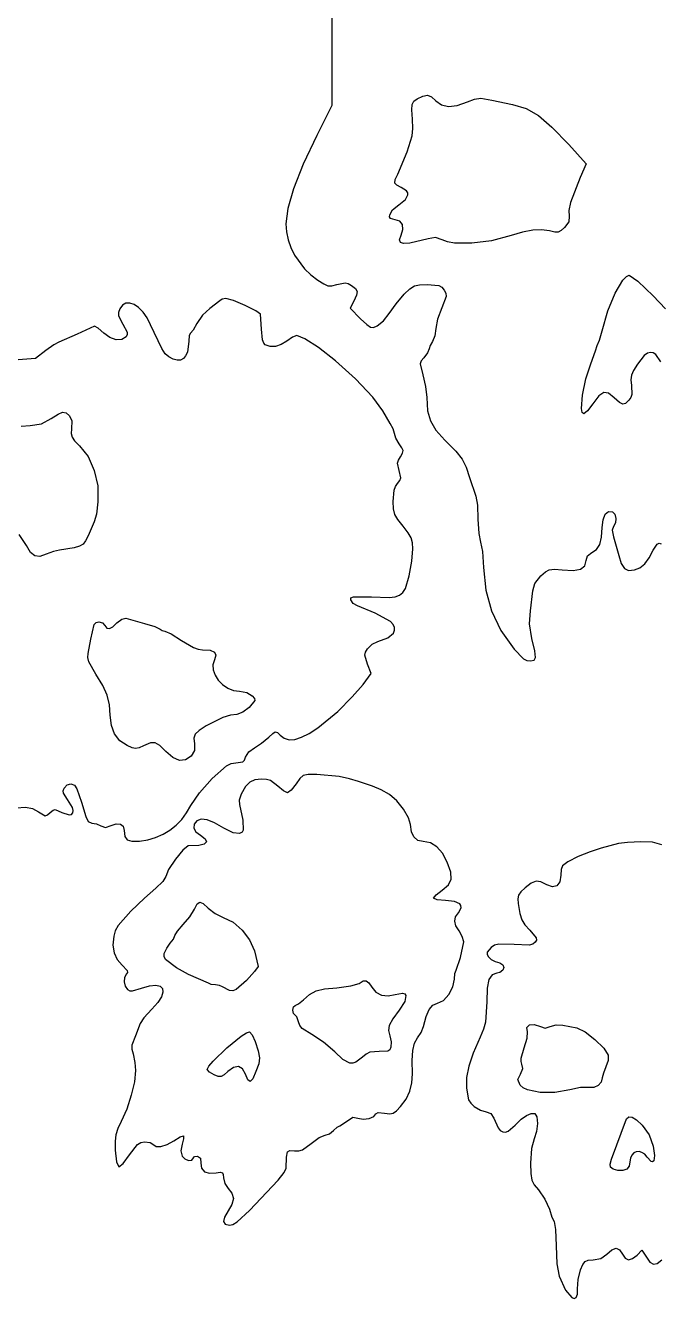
# Model space of a CAD drawing. Extents: x 0 to 380, y 4 to 377.
# Drawn here: x 97.8 to 194.7, y 4.7 to 199 of the extents above; entities that cross this region are included whole.
import ezdxf

# ---------------------------------------------------------------- set-up
doc = ezdxf.new("R2010")
doc.units = 0

msp = doc.modelspace()

# ---------------------------------------------------------------- linework, layer by layer
at = {"layer": 'Layer 1'}
for p, q in [((144.603702, 200.554293), (144.603702, 193.675122)), ((144.603702, 193.675122), (144.603702, 186.795951)), ((144.603702, 186.795951), (142.310645, 182.209837)), ((156.832972, 186.116853), (156.889196, 186.945882)), ((156.889196, 186.945882), (157.143858, 187.417722)), ((157.143858, 187.417722), (157.656488, 187.783729)), ((157.656488, 187.783729), (158.504809, 188.225804)), ((158.504809, 188.225804), (159.204302, 188.330535)), ((159.204302, 188.330535), (159.844263, 188.091308)), ((159.844263, 188.091308), (160.51399, 187.501507)), ((160.51399, 187.501507), (161.372784, 186.873672)), ((160.51399, 187.501507), (160.51399, 187.501507)), ((161.372784, 186.873672), (162.43663, 186.632791)), ((162.43663, 186.632791), (163.738601, 186.782171)), ((163.738601, 186.782171), (165.311771, 187.325118)), ((165.311771, 187.325118), (166.376719, 187.760578)), ((166.376719, 187.760578), (167.375522, 187.871924)), ((167.375522, 187.871924), (169.062242, 187.612853)), ((169.062242, 187.612853), (172.190942, 186.937062)), ((172.190942, 186.937062), (174.280049, 186.300408)), ((156.915654, 184.679283), (156.832972, 186.116853)), ((156.963059, 183.281951), (156.915654, 184.679283)), ((174.280049, 186.300408), (176.177333, 185.230499)), ((176.177333, 185.230499), (178.233367, 183.479287)), ((156.871557, 182.152511), (156.963059, 183.281951)), ((178.233367, 183.479287), (180.798725, 180.798725)), ((142.310645, 182.209837), (140.247445, 177.802317)), ((156.139543, 179.705113), (156.871557, 182.152511)), ((180.798725, 180.798725), (183.44456, 177.870668)), ((154.693153, 176.283167), (156.139543, 179.705113)), ((140.247445, 177.802317), (138.769636, 174.069485)), ((183.44456, 177.870668), (182.527337, 175.789277)), ((154.243361, 174.94702), (154.309507, 175.457997)), ((154.534403, 174.601408), (154.243361, 174.94702)), ((154.309507, 175.457997), (154.693153, 176.283167)), ((182.527337, 175.789277), (181.04567, 171.957226)), ((138.769636, 174.069485), (137.880525, 171.037799)), ((155.22232, 174.272332), (154.534403, 174.601408)), ((156.030402, 173.759701), (155.22232, 174.272332)), ((155.847399, 172.41694), (156.236557, 173.134623)), ((156.208307, 173.459978), (156.030402, 173.759701)), ((156.236557, 173.134623), (156.208307, 173.459978)), ((137.880525, 171.037799), (137.58342, 168.733717)), ((153.888378, 170.836605), (154.869542, 171.626497)), ((154.869542, 171.626497), (155.847399, 172.41694)), ((181.04567, 171.957226), (180.791008, 170.744001)), ((153.441894, 169.789226), (153.449611, 170.096322)), ((153.579697, 169.547863), (153.441894, 169.789226)), ((153.449611, 170.096322), (153.888378, 170.836605)), ((154.305097, 169.33344), (153.579697, 169.547863)), ((154.993566, 169.133349), (154.305097, 169.33344)), ((155.394299, 168.605835), (154.993566, 169.133349)), ((180.791008, 170.744001), (180.834003, 169.897885)), ((180.834003, 169.897885), (180.803135, 169.01594)), ((137.58342, 168.733717), (137.679745, 167.495687)), ((137.679745, 167.495687), (137.9373, 166.277501)), ((155.187042, 167.005105), (155.470918, 167.860041)), ((155.470918, 167.860041), (155.394299, 168.605835)), ((173.732692, 167.456551), (171.979275, 166.93455)), ((175.290978, 167.750349), (173.732692, 167.456551)), ((176.657442, 167.812636), (175.290978, 167.750349)), ((177.83539, 167.640106), (176.657442, 167.812636)), ((178.650638, 167.459307), (177.83539, 167.640106)), ((179.197995, 167.463717), (178.650638, 167.459307)), ((179.646133, 167.679793), (179.197995, 167.463717)), ((180.163725, 168.133995), (179.646133, 167.679793)), ((180.803135, 169.01594), (180.163725, 168.133995)), ((137.9373, 166.277501), (138.348645, 165.092387)), ((154.948917, 166.29073), (155.187042, 167.005105)), ((155.081209, 165.840938), (154.948917, 166.29073)), ((155.579508, 165.691558), (155.081209, 165.840938)), ((156.527599, 165.757153), (155.579508, 165.691558)), ((159.349823, 166.44066), (156.527599, 165.757153)), ((160.434615, 166.60382), (159.349823, 166.44066)), ((161.466491, 166.264271), (160.434615, 166.60382)), ((162.279947, 165.966064), (161.466491, 166.264271)), ((163.337316, 165.783611), (162.279947, 165.966064)), ((165.982049, 165.752743), (163.337316, 165.783611)), ((168.997198, 166.145209), (165.982049, 165.752743)), ((171.979275, 166.93455), (168.997198, 166.145209)), ((138.348645, 165.092387), (138.906338, 163.953575)), ((138.906338, 163.953575), (140.431, 161.867776)), ((140.431, 161.867776), (141.383087, 160.947245)), ((141.383087, 160.947245), (142.451756, 160.125934)), ((142.451756, 160.125934), (143.375594, 159.535031)), ((143.375594, 159.535031), (144.021618, 159.261628)), ((144.614727, 159.252809), (145.379814, 159.455656)), ((145.379814, 159.455656), (146.654224, 159.729059)), ((146.654224, 159.729059), (147.121104, 159.614406)), ((147.121104, 159.614406), (147.637593, 159.314545)), ((157.215516, 159.243989), (158.002652, 159.422583)), ((158.002652, 159.422583), (159.173434, 159.455656)), ((159.173434, 159.455656), (160.937324, 159.310135)), ((187.907202, 158.154787), (189.073574, 160.114359)), ((189.073574, 160.114359), (189.596402, 160.669364)), ((189.596402, 160.669364), (190.041509, 160.866768)), ((190.041509, 160.866768), (191.329148, 159.945135)), ((191.329148, 159.945135), (193.675122, 157.727044)), ((144.021618, 159.261628), (144.614727, 159.252809)), ((147.637593, 159.314545), (148.222984, 158.860343)), ((148.36189, 157.806419), (147.955093, 156.915654)), ((148.222984, 158.860343), (148.457802, 158.406141)), ((148.457802, 158.406141), (148.36189, 157.806419)), ((154.41534, 156.483501), (155.680931, 157.973988)), ((155.680931, 157.973988), (156.534213, 158.800812)), ((156.534213, 158.800812), (157.215516, 159.243989)), ((160.937324, 159.310135), (161.395935, 159.05382)), ((161.395935, 159.05382), (161.748713, 158.608989)), ((162.075033, 157.63444), (161.395935, 155.892598)), ((161.748713, 158.608989), (162.021014, 158.120061)), ((162.021014, 158.120061), (162.075033, 157.63444)), ((186.767288, 155.434538), (187.907202, 158.154787)), ((193.675122, 157.727044), (195.562484, 155.736604)), ((193.675122, 157.727044), (193.675122, 157.727044)), ((112.218682, 155.716209), (112.032922, 155.178774)), ((112.621483, 156.296019), (112.218682, 155.716209)), ((113.145826, 156.590988), (112.621483, 156.296019)), ((113.757814, 156.61724), (113.145826, 156.590988)), ((114.423544, 156.390897), (113.757814, 156.61724)), ((115.109119, 155.928083), (114.423544, 156.390897)), ((115.780637, 155.24492), (115.109119, 155.928083)), ((125.977024, 155.786765), (124.856954, 154.785757)), ((127.529247, 156.98621), (125.977024, 155.786765)), ((127.882025, 157.228745), (127.529247, 156.98621)), ((127.529247, 156.98621), (127.529247, 156.98621)), ((128.44647, 157.338988), (127.882025, 157.228745)), ((129.590793, 157.01322), (128.44647, 157.338988)), ((131.356888, 156.267425), (129.590793, 157.01322)), ((132.990691, 155.44887), (131.356888, 156.267425)), ((133.73814, 154.90482), (132.990691, 155.44887)), ((147.955093, 156.915654), (147.390648, 155.822043)), ((147.390648, 155.822043), (149.013427, 154.234542)), ((153.387874, 155.045931), (154.41534, 156.483501)), ((161.395935, 155.892598), (160.769754, 154.172805)), ((112.032922, 155.178774), (112.029064, 154.697563)), ((112.029064, 154.697563), (112.712571, 153.387874)), ((116.4042, 154.357532), (115.780637, 155.24492)), ((116.945907, 153.282041), (116.4042, 154.357532)), ((124.856954, 154.785757), (124.001467, 153.493708)), ((133.879251, 152.647041), (133.73814, 154.90482)), ((149.013427, 154.234542), (149.936162, 153.339367)), ((151.553429, 153.14093), (152.483881, 153.894993)), ((152.483881, 153.894993), (153.387874, 155.045931)), ((160.769754, 154.172805), (160.51399, 152.717596)), ((185.878728, 152.400096), (186.767288, 155.434538)), ((105.727567, 151.870929), (102.905343, 150.636206)), ((108.373402, 153.105652), (105.727567, 151.870929)), ((108.906978, 152.801381), (108.373402, 153.105652)), ((109.784514, 152.047318), (108.906978, 152.801381)), ((110.730951, 151.348928), (109.784514, 152.047318)), ((112.712571, 153.387874), (113.36962, 152.184019)), ((113.382298, 151.805334), (113.20646, 151.482873)), ((113.36962, 152.184019), (113.382298, 151.805334)), ((118.630422, 149.670476), (116.945907, 153.282041)), ((122.841709, 151.681311), (122.766744, 150.812595)), ((123.048966, 152.047318), (122.841709, 151.681311)), ((123.432612, 152.479471), (123.048966, 152.047318)), ((124.001467, 153.493708), (123.432612, 152.479471)), ((134.042411, 151.024262), (133.879251, 152.647041)), ((139.276754, 151.69454), (138.606476, 151.438776)), ((140.485019, 151.160963), (139.276754, 151.69454)), ((149.936162, 153.339367), (150.521553, 152.920444)), ((150.521553, 152.920444), (150.987882, 152.885166)), ((150.987882, 152.885166), (151.553429, 153.14093)), ((160.35524, 151.641623), (159.984823, 150.777317)), ((160.51399, 152.717596), (160.35524, 151.641623)), ((185.481853, 150.940477), (185.878728, 152.400096)), ((102.155689, 150.270199), (100.929786, 149.401483)), ((102.905343, 150.636206), (102.155689, 150.270199)), ((111.693925, 151.011033), (110.730951, 151.348928)), ((112.557679, 151.050169), (111.693925, 151.011033)), ((113.20646, 151.482873), (112.557679, 151.050169)), ((119.17833, 148.881687), (118.630422, 149.670476)), ((122.766744, 150.812595), (122.550667, 149.133041)), ((134.211634, 150.523758), (134.042411, 151.024262)), ((134.443696, 150.24815), (134.211634, 150.523758)), ((135.179569, 149.974196), (134.443696, 150.24815)), ((136.017968, 149.987976), (135.179569, 149.974196)), ((136.88944, 150.272955), (136.017968, 149.987976)), ((137.724531, 150.812595), (136.88944, 150.272955)), ((138.606476, 151.438776), (137.724531, 150.812595)), ((142.592868, 149.860094), (140.485019, 151.160963)), ((145.19681, 147.828865), (142.592868, 149.860094)), ((159.614406, 150.168775), (159.455656, 149.61315)), ((159.984823, 150.777317), (159.614406, 150.168775)), ((184.855672, 149.330927), (185.137894, 150.142317)), ((185.137894, 150.142317), (185.481853, 150.940477)), ((99.342285, 148.16676), (94.720893, 147.813982)), ((100.929786, 149.401483), (99.342285, 148.16676)), ((119.732853, 148.413705), (119.17833, 148.881687)), ((120.389902, 148.052314), (119.732853, 148.413705)), ((120.980805, 147.890601), (120.389902, 148.052314)), ((121.498948, 147.923192), (120.980805, 147.890601)), ((121.937716, 148.144711), (121.498948, 147.923192)), ((122.290494, 148.549786), (121.937716, 148.144711)), ((122.550667, 149.133041), (122.290494, 148.549786)), ((148.210857, 145.040265), (145.19681, 147.828865)), ((158.260069, 147.785319), (158.10187, 147.337732)), ((158.679544, 148.272593), (158.260069, 147.785319)), ((159.22635, 149.009017), (158.679544, 148.272593)), ((159.455656, 149.61315), (159.22635, 149.009017)), ((184.185394, 147.355371), (184.855672, 149.330927)), ((192.334014, 148.609937), (191.276232, 147.320093)), ((192.809782, 148.952242), (192.334014, 148.609937)), ((193.256198, 149.092802), (192.809782, 148.952242)), ((193.677809, 149.031617), (193.256198, 149.092802)), ((194.079163, 148.768687), (193.677809, 149.031617)), ((194.839289, 147.637593), (194.079163, 148.768687)), ((158.10187, 147.337732), (158.503155, 145.662036)), ((183.394399, 145.072787), (184.185394, 147.355371)), ((190.671548, 146.341134), (190.354599, 145.6003)), ((191.276232, 147.320093), (190.671548, 146.341134)), ((150.867717, 142.245051), (148.210857, 145.040265)), ((158.503155, 145.662036), (158.935308, 143.906966)), ((158.935308, 143.906966), (159.102878, 142.204812)), ((182.884525, 142.562), (183.394399, 145.072787)), ((190.354599, 145.6003), (190.269161, 144.899154)), ((190.269161, 144.899154), (190.359009, 144.039257)), ((190.359009, 144.039257), (190.416335, 142.676652)), ((152.400096, 140.193977), (150.867717, 142.245051)), ((159.102878, 142.204812), (159.235721, 140.197836)), ((182.751682, 140.534077), (182.884525, 142.562)), ((185.387044, 142.437425), (184.467616, 141.252311)), ((186.134492, 142.954465), (185.387044, 142.437425)), ((186.868711, 142.849734), (186.134492, 142.954465)), ((187.748452, 142.169534), (186.868711, 142.849734)), ((188.53228, 141.464529), (187.748452, 142.169534)), ((190.264751, 142.218592), (189.970953, 141.816756)), ((190.416335, 142.676652), (190.264751, 142.218592)), ((102.801714, 139.685756), (103.496246, 139.973491)), ((103.496246, 139.973491), (104.018798, 139.877579)), ((153.528986, 138.21842), (152.400096, 140.193977)), ((159.235721, 140.197836), (159.662913, 138.637344)), ((182.85662, 139.923399), (182.751682, 140.534077)), ((183.091782, 139.700088), (182.85662, 139.923399)), ((183.634178, 140.158699), (183.091782, 139.700088)), ((184.467616, 141.252311), (183.634178, 140.158699)), ((189.044911, 141.186165), (188.53228, 141.464529)), ((189.464937, 141.311291), (189.044911, 141.186165)), ((189.970953, 141.816756), (189.464937, 141.311291)), ((98.530895, 137.936198), (100.272737, 138.174323)), ((100.272737, 138.174323), (101.776453, 138.994532)), ((101.776453, 138.994532), (102.801714, 139.685756)), ((104.018798, 139.877579), (104.528121, 139.417866)), ((104.528121, 139.417866), (104.929406, 138.628525)), ((104.528121, 139.417866), (104.528121, 139.417866)), ((104.929406, 138.628525), (104.880899, 137.442309)), ((153.978778, 137.411441), (153.528986, 138.21842)), ((159.662913, 138.637344), (160.506824, 137.228988)), ((97.17711, 137.839184), (98.530895, 137.936198)), ((104.880899, 137.442309), (104.815305, 136.697065)), ((104.815305, 136.697065), (104.938226, 136.13703)), ((104.938226, 136.13703), (105.332345, 135.576995)), ((154.163986, 136.736753), (153.978778, 137.411441)), ((154.388882, 136.017968), (154.163986, 136.736753)), ((154.90482, 135.113974), (154.388882, 136.017968)), ((160.506824, 137.228988), (161.889824, 135.678419)), ((105.332345, 135.576995), (106.080345, 134.831752)), ((106.080345, 134.831752), (107.37956, 133.179758)), ((155.324295, 134.51811), (154.90482, 135.113974)), ((155.482494, 134.104147), (155.324295, 134.51811)), ((155.395953, 133.710028), (155.482494, 134.104147)), ((161.889824, 135.678419), (163.530793, 133.99225)), ((107.37956, 133.179758), (108.324895, 131.087895)), ((154.662285, 132.207965), (154.780796, 132.659411)), ((154.90482, 131.057027), (154.662285, 132.207965)), ((154.780796, 132.659411), (155.081209, 133.173695)), ((155.081209, 133.173695), (155.395953, 133.710028)), ((163.530793, 133.99225), (164.513611, 132.77241)), ((164.513611, 132.77241), (165.119397, 131.585643)), ((108.324895, 131.087895), (108.85351, 128.724834)), ((155.151764, 129.923728), (154.90482, 131.057027)), ((165.119397, 131.585643), (165.629271, 129.998693)), ((108.85351, 128.724834), (108.902569, 126.259246)), ((154.137528, 128.062824), (154.344785, 128.626717)), ((154.344785, 128.626717), (154.657875, 129.08147)), ((154.657875, 129.08147), (155.004039, 129.524096)), ((155.004039, 129.524096), (155.151764, 129.923728)), ((165.629271, 129.998693), (166.581772, 127.141191)), ((153.987597, 126.329802), (154.137528, 128.062824)), ((154.046026, 125.194298), (153.987597, 126.329802)), ((166.581772, 127.141191), (166.837536, 125.787406)), ((108.660034, 124.398342), (108.338124, 123.225355)), ((108.902569, 126.259246), (108.660034, 124.398342)), ((154.243361, 124.363064), (154.046026, 125.194298)), ((154.692051, 123.571519), (154.243361, 124.363064)), ((166.837536, 125.787406), (166.93455, 123.613411)), ((186.028108, 123.561597), (186.350569, 124.380703)), ((186.350569, 124.380703), (186.851624, 124.789705)), ((186.851624, 124.789705), (187.501507, 124.742301)), ((187.501507, 124.742301), (187.855939, 124.385113)), ((187.855939, 124.385113), (188.008625, 123.763342)), ((108.338124, 123.225355), (107.385623, 121.108687)), ((155.504542, 122.555077), (154.692051, 123.571519)), ((156.271835, 121.56344), (155.504542, 122.555077)), ((166.93455, 123.613411), (167.062432, 121.430597)), ((185.914006, 122.378688), (186.028108, 123.561597)), ((187.642618, 122.519799), (187.430951, 121.937716)), ((187.943031, 123.075425), (187.642618, 122.519799)), ((188.008625, 123.763342), (187.943031, 123.075425)), ((98.001728, 119.62702), (96.864019, 121.280667)), ((107.385623, 121.108687), (107.015206, 120.330922)), ((156.721626, 120.786777), (156.271835, 121.56344)), ((156.933293, 120.029958), (156.721626, 120.786777)), ((167.062432, 121.430597), (167.322605, 120.120909)), ((185.53036, 119.78136), (185.819748, 120.899777)), ((185.819748, 120.899777), (185.914006, 122.378688)), ((187.430951, 121.937716), (187.642618, 120.932298)), ((187.642618, 120.932298), (188.41873, 118.110074)), ((98.61909, 118.574198), (98.001728, 119.62702)), ((99.26291, 118.030699), (98.61909, 118.574198)), ((102.098363, 118.705387), (101.000341, 118.286463)), ((103.011176, 118.886186), (102.098363, 118.705387)), ((105.268955, 119.274242), (103.011176, 118.886186)), ((106.075935, 119.516225), (105.268955, 119.274242)), ((106.618331, 119.834277), (106.075935, 119.516225)), ((107.015206, 120.330922), (106.618331, 119.834277)), ((156.82305, 117.206081), (156.98621, 119.097853)), ((156.98621, 119.097853), (156.933293, 120.029958)), ((167.322605, 120.120909), (167.618057, 118.696568)), ((167.618057, 118.696568), (167.781217, 116.240351)), ((183.660637, 118.065977), (184.326505, 118.533408)), ((184.326505, 118.533408), (185.03592, 119.000288)), ((185.03592, 119.000288), (185.53036, 119.78136)), ((193.094692, 117.723121), (193.675122, 118.886186)), ((193.675122, 118.886186), (194.28642, 119.833726)), ((194.28642, 119.833726), (194.602198, 119.955889)), ((194.602198, 119.955889), (194.914255, 119.851916)), ((100.025792, 117.950222), (99.26291, 118.030699)), ((101.000341, 118.286463), (100.025792, 117.950222)), ((156.421765, 114.97035), (156.82305, 117.206081)), ((183.233996, 116.512652), (183.44456, 117.333963)), ((183.44456, 117.333963), (183.660637, 118.065977)), ((188.41873, 118.110074), (188.808439, 116.854956)), ((188.808439, 116.854956), (189.287446, 116.112469)), ((191.656019, 116.2172), (192.41835, 116.831254)), ((192.41835, 116.831254), (193.094692, 117.723121)), ((155.845745, 113.07472), (156.421765, 114.97035)), ((167.781217, 116.240351), (168.122419, 112.826121)), ((175.612888, 113.815002), (176.530111, 114.97035)), ((176.530111, 114.97035), (177.231257, 115.604799)), ((177.231257, 115.604799), (177.82657, 115.918441)), ((177.82657, 115.918441), (178.593863, 115.987343)), ((178.593863, 115.987343), (179.810947, 115.887573)), ((179.810947, 115.887573), (181.450262, 115.796071)), ((181.450262, 115.796071), (182.580254, 116.002226)), ((182.580254, 116.002226), (183.233996, 116.512652)), ((189.287446, 116.112469), (189.931817, 115.813159)), ((189.931817, 115.813159), (190.81762, 115.887573)), ((190.81762, 115.887573), (191.656019, 116.2172)), ((155.467404, 112.469416), (155.845745, 113.07472)), ((168.122419, 112.826121), (169.002711, 109.643402)), ((174.977888, 109.643402), (175.330666, 112.712571)), ((175.330666, 112.712571), (175.612888, 113.815002)), ((147.496482, 111.301459), (147.521287, 111.645969)), ((147.84926, 110.767882), (147.496482, 111.301459)), ((147.521287, 111.645969), (147.906586, 111.808577)), ((148.519538, 110.419514), (147.84926, 110.767882)), ((147.906586, 111.808577), (150.671484, 111.76007)), ((150.671484, 111.76007), (153.370787, 111.691168)), ((153.370787, 111.691168), (154.279948, 111.805339)), ((154.279948, 111.805339), (154.962146, 112.055522)), ((154.962146, 112.055522), (155.467404, 112.469416)), ((151.253568, 109.299444), (148.519538, 110.419514)), ((153.564263, 108.020624), (151.253568, 109.299444)), ((169.002711, 109.643402), (170.445242, 106.645892)), ((174.801499, 107.650207), (174.977888, 109.643402)), ((107.808957, 105.304233), (108.320485, 107.539964)), ((108.320485, 107.539964), (108.612629, 107.878961)), ((108.612629, 107.878961), (109.04368, 107.950068)), ((109.04368, 107.950068), (109.590486, 107.791318)), ((109.590486, 107.791318), (109.925625, 107.420901)), ((109.925625, 107.420901), (110.227691, 107.010245)), ((110.227691, 107.010245), (110.64882, 106.940241)), ((110.64882, 106.940241), (111.175782, 107.207581)), ((111.175782, 107.207581), (111.795348, 107.808957)), ((111.795348, 107.808957), (112.522953, 108.39986)), ((112.522953, 108.39986), (113.171182, 108.514513)), ((113.171182, 108.514513), (115.993406, 107.738401)), ((115.993406, 107.738401), (117.602956, 107.231283)), ((115.993406, 107.738401), (115.993406, 107.738401)), ((117.602956, 107.231283), (118.392297, 106.856456)), ((153.977193, 107.567593), (153.564263, 108.020624)), ((154.188791, 107.114976), (153.977193, 107.567593)), ((154.206085, 106.673108), (154.188791, 107.114976)), ((175.154277, 105.445344), (174.801499, 107.650207)), ((107.385623, 103.152287), (107.808957, 105.304233)), ((118.392297, 106.856456), (118.683339, 106.63156)), ((118.683339, 106.63156), (119.133131, 106.538956)), ((119.133131, 106.538956), (120.085631, 106.124442)), ((120.085631, 106.124442), (121.673132, 105.127844)), ((121.673132, 105.127844), (123.47671, 104.051871)), ((150.768498, 104.55458), (151.623984, 104.986733)), ((151.623984, 104.986733), (153.162427, 105.515349)), ((153.162427, 105.515349), (154.036104, 106.252324)), ((154.036104, 106.252324), (154.206085, 106.673108)), ((170.445242, 106.645892), (172.473164, 103.787288)), ((175.607376, 103.541445), (175.154277, 105.445344)), ((107.334911, 102.507365), (107.385623, 103.152287)), ((123.47671, 104.051871), (124.218095, 103.798312)), ((124.218095, 103.798312), (124.883412, 103.716732)), ((124.883412, 103.716732), (126.032697, 103.627986)), ((126.032697, 103.627986), (126.695809, 103.350725)), ((126.695809, 103.350725), (126.902515, 102.868411)), ((149.644018, 102.892113), (149.75371, 103.340252)), ((149.75371, 103.340252), (150.071761, 103.857843)), ((150.071761, 103.857843), (150.768498, 104.55458)), ((172.473164, 103.787288), (173.879866, 102.296801)), ((175.736361, 102.543745), (175.607376, 103.541445)), ((107.482637, 101.855828), (107.334911, 102.507365)), ((108.585068, 99.977285), (107.482637, 101.855828)), ((126.68258, 102.164509), (126.451276, 101.421539)), ((126.451276, 101.421539), (126.499025, 100.626066)), ((126.902515, 102.868411), (126.68258, 102.164509)), ((150.036483, 101.529508), (149.644018, 102.892113)), ((150.636206, 100.083119), (150.036483, 101.529508)), ((173.879866, 102.296801), (174.40297, 102.041036)), ((174.40297, 102.041036), (174.94261, 102.023398)), ((174.94261, 102.023398), (175.521387, 102.141358)), ((175.521387, 102.141358), (175.736361, 102.543745)), ((109.641198, 98.25198), (108.585068, 99.977285)), ((126.499025, 100.626066), (126.78738, 99.824805)), ((126.78738, 99.824805), (127.277893, 99.064472)), ((149.401483, 98.425062), (150.636206, 100.083119)), ((110.313681, 96.758186), (109.641198, 98.25198)), ((127.277893, 99.064472), (127.932117, 98.391782)), ((127.932117, 98.391782), (128.711605, 97.853451)), ((128.711605, 97.853451), (129.577909, 97.496195)), ((129.577909, 97.496195), (130.492582, 97.366728)), ((130.492582, 97.366728), (131.65234, 97.185929)), ((131.65234, 97.185929), (132.468139, 96.661172)), ((147.739017, 96.506832), (149.401483, 98.425062)), ((110.668663, 95.304079), (110.313681, 96.758186)), ((110.772292, 93.697837), (110.668663, 95.304079)), ((132.847375, 95.937977), (132.009528, 94.897282)), ((132.468139, 96.661172), (132.793356, 96.266502)), ((132.793356, 96.266502), (132.847375, 95.937977)), ((145.520925, 94.297559), (147.739017, 96.506832)), ((110.942066, 92.152228), (110.772292, 93.697837)), ((127.970219, 93.358288), (125.412579, 92.110336)), ((129.133284, 93.71272), (127.970219, 93.358288)), ((130.104526, 93.838948), (129.133284, 93.71272)), ((131.00411, 94.156448), (130.104526, 93.838948)), ((132.009528, 94.897282), (131.00411, 94.156448)), ((142.461127, 91.79008), (145.520925, 94.297559)), ((111.44257, 90.857974), (110.942066, 92.152228)), ((124.328338, 91.392653), (123.750113, 90.813877)), ((125.412579, 92.110336), (124.328338, 91.392653)), ((141.152197, 90.937142), (142.461127, 91.79008)), ((112.260574, 89.828303), (111.44257, 90.857974)), ((113.382849, 89.076445), (112.260574, 89.828303)), ((116.897951, 89.474423), (115.852295, 89.041167)), ((117.655873, 89.517417), (116.897951, 89.474423)), ((118.367492, 89.11062), (117.655873, 89.517417)), ((123.750113, 90.813877), (123.562148, 90.195413)), ((123.562148, 90.195413), (123.648689, 89.358667)), ((132.785639, 88.758945), (133.879251, 89.460091)), ((133.879251, 89.460091), (134.972863, 90.346446)), ((134.972863, 90.346446), (135.595185, 90.926876)), ((135.595185, 90.926876), (135.98269, 91.153425)), ((135.98269, 91.153425), (136.297434, 91.05586)), ((136.297434, 91.05586), (136.701475, 90.663946)), ((136.701475, 90.663946), (137.322075, 90.187765)), ((137.322075, 90.187765), (138.074553, 89.97658)), ((138.074553, 89.97658), (138.961804, 90.030806)), ((138.961804, 90.030806), (139.98672, 90.350856)), ((139.98672, 90.350856), (141.152197, 90.937142)), ((114.106044, 88.758394), (113.382849, 89.076445)), ((114.644031, 88.648702), (114.106044, 88.758394)), ((115.168788, 88.744062), (114.644031, 88.648702)), ((115.852295, 89.041167), (115.168788, 88.744062)), ((119.274242, 88.1945), (118.367492, 89.11062)), ((120.341395, 87.240897), (119.274242, 88.1945)), ((123.119522, 87.488944), (122.250806, 86.894734)), ((123.648689, 88.317972), (123.119522, 87.488944)), ((123.648689, 89.358667), (123.648689, 88.317972)), ((131.445083, 87.312555), (131.930153, 88.115125)), ((131.930153, 88.115125), (132.785639, 88.758945)), ((121.329174, 86.809846), (120.341395, 87.240897)), ((122.250806, 86.894734), (121.329174, 86.809846)), ((126.329802, 84.03172), (128.530255, 85.998457)), ((128.530255, 85.998457), (129.241874, 86.343518)), ((129.241874, 86.343518), (129.963415, 86.43061)), ((129.963415, 86.43061), (131.034978, 86.59377)), ((131.034978, 86.59377), (131.287986, 86.862212)), ((131.287986, 86.862212), (131.445083, 87.312555)), ((124.402752, 81.853315), (126.329802, 84.03172)), ((132.8584, 83.865804), (132.088903, 83.515782)), ((133.879251, 83.961164), (132.8584, 83.865804)), ((134.642133, 83.914862), (133.879251, 83.961164)), ((135.246266, 83.749497), (134.642133, 83.914862)), ((136.348697, 82.90283), (135.246266, 83.749497)), ((139.716624, 84.071407), (139.170921, 83.255608)), ((140.229255, 84.490331), (139.716624, 84.071407)), ((141.006469, 84.644671), (140.229255, 84.490331)), ((142.345923, 84.66672), (141.006469, 84.644671)), ((145.732592, 84.358039), (142.345923, 84.66672)), ((147.336629, 84.011876), (145.732592, 84.358039)), ((148.695927, 83.573108), (147.336629, 84.011876)), ((150.812595, 82.867552), (148.695927, 83.573108)), ((103.581133, 82.191211), (103.716732, 82.58533)), ((103.610899, 81.813628), (103.581133, 82.191211)), ((104.245899, 80.856718), (103.610899, 81.813628)), ((103.716732, 82.58533), (104.203455, 83.089692)), ((104.203455, 83.089692), (104.779476, 83.233559)), ((104.779476, 83.233559), (105.309194, 83.026854)), ((105.309194, 83.026854), (105.657011, 82.479496)), ((105.657011, 82.479496), (106.362567, 80.433384)), ((123.084244, 79.939495), (124.402752, 81.853315)), ((130.774805, 81.668107), (130.466124, 80.742065)), ((131.438468, 82.815187), (130.774805, 81.668107)), ((132.088903, 83.515782), (131.438468, 82.815187)), ((137.208593, 82.161996), (136.348697, 82.90283)), ((137.830365, 81.844496), (137.208593, 82.161996)), ((138.408039, 82.25901), (137.830365, 81.844496)), ((139.170921, 83.255608), (138.408039, 82.25901)), ((139.170921, 83.255608), (139.170921, 83.255608)), ((152.157561, 82.342795), (150.812595, 82.867552)), ((153.423152, 81.632829), (152.157561, 82.342795)), ((154.520071, 80.66269), (153.423152, 81.632829)), ((96.447852, 79.561912), (97.856207, 79.68814)), ((97.856207, 79.68814), (98.91399, 79.490254)), ((105.010986, 79.640185), (104.245899, 80.856718)), ((106.362567, 80.433384), (107.032845, 78.24616)), ((122.443801, 78.81908), (123.084244, 79.939495)), ((130.466124, 80.742065), (130.52786, 80.080606)), ((130.52786, 80.080606), (131.021749, 77.716993)), ((155.557459, 79.37505), (154.520071, 80.66269)), ((98.91399, 79.490254), (99.836174, 78.951716)), ((99.836174, 78.951716), (100.837182, 78.382862)), ((100.837182, 78.382862), (101.170667, 78.490349)), ((101.170667, 78.490349), (101.600064, 78.845883)), ((101.600064, 78.845883), (102.034422, 79.203622)), ((102.034422, 79.203622), (102.376176, 79.326543)), ((102.376176, 79.326543), (103.363954, 78.881161)), ((103.363954, 78.881161), (104.503868, 78.490349)), ((104.503868, 78.490349), (104.864639, 78.566761)), ((104.864639, 78.566761), (105.074927, 78.797376)), ((105.126466, 79.161936), (105.010986, 79.640185)), ((105.074927, 78.797376), (105.126466, 79.161936)), ((107.032845, 78.24616), (107.385623, 77.500917)), ((120.833838, 76.933785), (121.691322, 77.815661)), ((121.691322, 77.815661), (122.443801, 78.81908)), ((124.656311, 77.861412), (124.001467, 77.61116)), ((125.56251, 77.761091), (124.656311, 77.861412)), ((126.720062, 77.303582), (125.56251, 77.761091)), ((156.330263, 78.060952), (155.557459, 79.37505)), ((156.633432, 77.011437), (156.330263, 78.060952)), ((107.385623, 77.500917), (107.950068, 77.258382)), ((107.950068, 77.258382), (108.655624, 77.139319)), ((108.655624, 77.139319), (109.36118, 76.835048)), ((109.36118, 76.835048), (110.071146, 76.601333)), ((110.071146, 76.601333), (110.913403, 76.870326)), ((110.913403, 76.870326), (111.698334, 77.151446)), ((111.698334, 77.151446), (112.324515, 77.108451)), ((112.324515, 77.108451), (112.739029, 76.761186)), ((112.739029, 76.761186), (112.88896, 76.129492)), ((112.88896, 76.129492), (112.994793, 75.22605)), ((118.83196, 75.552852), (119.878374, 76.177999)), ((119.878374, 76.177999), (120.833838, 76.933785)), ((123.568763, 77.060496), (123.529626, 76.48668)), ((123.529626, 76.48668), (123.867522, 75.919479)), ((124.001467, 77.61116), (123.568763, 77.060496)), ((123.867522, 75.919479), (124.565912, 75.388659)), ((128.12897, 76.48227), (126.720062, 77.303582)), ((129.56654, 75.759075), (128.12897, 76.48227)), ((130.902687, 75.85168), (130.52786, 75.670881)), ((131.092305, 76.16477), (130.902687, 75.85168)), ((131.021749, 77.716993), (131.092305, 76.16477)), ((156.767929, 75.939323), (156.633432, 77.011437)), ((157.15378, 75.128485), (156.767929, 75.939323)), ((112.994793, 75.22605), (113.36521, 74.696332)), ((113.36521, 74.696332), (114.079586, 74.477499)), ((114.079586, 74.477499), (115.217295, 74.506714)), ((115.217295, 74.506714), (116.494393, 74.712662)), ((116.494393, 74.712662), (117.701624, 75.06289)), ((117.701624, 75.06289), (118.83196, 75.552852)), ((125.13642, 74.0244), (124.318967, 73.836435)), ((124.565912, 75.388659), (125.276429, 74.86335)), ((125.461086, 74.387651), (125.13642, 74.0244)), ((125.276429, 74.86335), (125.461086, 74.387651)), ((130.52786, 75.670881), (129.56654, 75.759075)), ((157.764526, 74.615303), (157.15378, 75.128485)), ((158.573711, 74.436158), (157.764526, 74.615303)), ((159.672835, 74.23772), (158.573711, 74.436158)), ((160.646282, 73.642407), (159.672835, 74.23772)), ((188.383452, 74.118658), (185.737617, 73.413102)), ((189.750467, 74.312686), (188.383452, 74.118658)), ((188.383452, 74.118658), (188.383452, 74.118658)), ((191.805399, 74.40088), (189.750467, 74.312686)), ((193.562674, 74.322608), (191.805399, 74.40088)), ((194.98922, 73.933449), (193.562674, 74.322608)), ((121.873223, 73.141904), (120.716222, 71.737406)), ((122.696188, 73.76588), (121.873223, 73.141904)), ((124.318967, 73.836435), (122.696188, 73.76588)), ((161.500666, 72.650219), (160.646282, 73.642407)), ((162.242602, 71.261156), (161.500666, 72.650219)), ((182.223066, 72.125462), (180.662575, 71.339429)), ((184.067985, 72.885037), (182.223066, 72.125462)), ((185.737617, 73.413102), (184.067985, 72.885037)), ((119.684897, 70.174159), (119.238964, 69.073932)), ((120.716222, 71.737406), (119.684897, 70.174159)), ((162.78114, 69.776181), (162.242602, 71.261156)), ((179.652197, 70.167544), (179.564002, 69.285599)), ((179.846224, 70.731989), (179.652197, 70.167544)), ((180.662575, 71.339429), (179.846224, 70.731989)), ((118.802401, 68.31105), (117.757296, 67.310042)), ((119.238964, 69.073932), (118.802401, 68.31105)), ((162.416235, 67.838107), (162.846735, 68.694696)), ((162.846735, 68.694696), (162.78114, 69.776181)), ((175.0512, 68.077335), (174.131221, 67.380598)), ((175.802507, 68.377196), (175.0512, 68.077335)), ((176.547199, 68.293411), (175.802507, 68.377196)), ((177.447334, 67.839209), (176.547199, 68.293411)), ((179.411866, 68.270811), (178.981918, 67.67605)), ((179.564002, 69.285599), (179.411866, 68.270811)), ((117.757296, 67.310042), (115.993406, 65.797507)), ((160.161212, 65.793097), (160.549268, 66.304625)), ((160.549268, 66.304625), (161.466491, 67.02782)), ((161.466491, 67.02782), (162.416235, 67.838107)), ((173.139033, 66.260528), (173.024931, 65.713722)), ((173.484645, 66.767646), (173.139033, 66.260528)), ((174.131221, 67.380598), (173.484645, 66.767646)), ((178.313845, 67.524465), (177.447334, 67.839209)), ((178.981918, 67.67605), (178.313845, 67.524465)), ((115.993406, 65.797507), (113.912016, 63.782262)), ((122.943133, 62.953234), (123.648689, 64.13504)), ((123.648689, 64.13504), (124.053281, 64.915562)), ((124.053281, 64.915562), (124.451259, 65.193374)), ((124.451259, 65.193374), (124.968299, 64.968478)), ((124.968299, 64.968478), (125.730079, 64.240874)), ((125.730079, 64.240874), (126.797233, 63.429484)), ((125.730079, 64.240874), (125.730079, 64.240874)), ((160.690379, 65.550562), (160.161212, 65.793097)), ((161.96038, 65.440319), (160.690379, 65.550562)), ((163.330702, 65.306925), (161.96038, 65.440319)), ((164.138784, 64.928791), (163.330702, 65.306925)), ((163.935937, 63.570596), (164.351553, 64.33899)), ((164.32165, 64.658282), (164.138784, 64.928791)), ((164.351553, 64.33899), (164.32165, 64.658282)), ((173.024931, 65.713722), (173.072887, 64.981708)), ((173.072887, 64.981708), (173.318729, 63.45925)), ((113.912016, 63.782262), (111.984966, 61.617087)), ((121.920077, 61.771428), (122.943133, 62.953234)), ((126.797233, 63.429484), (128.023136, 62.829762)), ((128.023136, 62.829762), (129.551106, 62.105464)), ((163.380311, 62.256498), (163.505988, 62.916854)), ((163.558905, 61.556454), (163.380311, 62.256498)), ((163.505988, 62.916854), (163.935937, 63.570596)), ((173.318729, 63.45925), (173.610873, 62.459345)), ((173.610873, 62.459345), (174.074997, 61.697565)), ((111.535726, 60.810659), (111.301459, 60.007538)), ((111.984966, 61.617087), (111.535726, 60.810659)), ((120.650076, 60.078093), (121.020493, 60.766011)), ((121.020493, 60.766011), (121.920077, 61.771428)), ((129.551106, 62.105464), (130.933555, 60.924761)), ((130.933555, 60.924761), (132.05142, 59.426557)), ((164.04177, 60.783649), (163.558905, 61.556454)), ((164.540069, 59.928163), (164.04177, 60.783649)), ((174.074997, 61.697565), (174.836777, 60.889483)), ((174.836777, 60.889483), (175.824555, 59.747364)), ((111.301459, 60.007538), (111.19287, 58.623435)), ((111.19287, 58.623435), (111.358785, 57.454307)), ((119.393304, 58.177502), (119.94452, 58.913926)), ((119.94452, 58.913926), (120.442819, 59.548926)), ((120.442819, 59.548926), (120.650076, 60.078093)), ((132.05142, 59.426557), (132.785639, 57.749759)), ((164.271076, 56.735522), (164.747326, 59.125593)), ((164.747326, 59.125593), (164.540069, 59.928163)), ((169.476756, 58.593119), (168.945384, 58.243648)), ((170.100732, 58.763995), (169.476756, 58.593119)), ((172.473164, 58.702259), (170.100732, 58.763995)), ((174.761811, 58.627294), (172.473164, 58.702259)), ((175.305861, 58.766751), (174.761811, 58.627294)), ((175.648166, 59.055037), (175.305861, 58.766751)), ((175.858731, 59.39624), (175.648166, 59.055037)), ((175.824555, 59.747364), (175.858731, 59.39624)), ((111.358785, 57.454307), (111.822358, 56.450543)), ((111.822358, 56.450543), (112.606738, 55.562535)), ((118.992019, 56.871121), (119.027297, 57.361703)), ((119.221325, 56.426841), (118.992019, 56.871121)), ((119.027297, 57.361703), (119.393304, 58.177502)), ((120.897021, 55.174479), (119.221325, 56.426841)), ((132.785639, 57.749759), (133.350084, 55.386146)), ((163.583159, 54.821701), (164.271076, 56.735522)), ((168.332432, 57.56014), (168.325267, 57.256421)), ((168.325267, 57.256421), (168.486773, 56.903091)), ((168.945384, 58.243648), (168.332432, 57.56014)), ((168.486773, 56.903091), (168.963023, 56.409202)), ((168.963023, 56.409202), (169.545107, 56.12698)), ((112.606738, 55.562535), (113.338752, 54.733507)), ((113.400488, 54.451284), (113.277016, 54.221979)), ((113.338752, 54.733507), (113.400488, 54.451284)), ((122.731466, 54.142604), (120.897021, 55.174479)), ((132.825327, 54.587986), (131.586194, 53.2342)), ((133.350084, 55.386146), (132.825327, 54.587986)), ((163.40677, 54.305763), (163.583159, 54.821701)), ((169.545107, 56.12698), (170.26775, 55.908147)), ((170.29476, 54.468923), (169.827329, 54.327812)), ((170.26775, 55.908147), (170.722503, 55.593403)), ((170.709274, 54.821701), (170.29476, 54.468923)), ((170.8796, 55.219128), (170.709274, 54.821701)), ((170.722503, 55.593403), (170.8796, 55.219128)), ((112.971642, 53.688953), (112.897779, 53.026943)), ((112.897779, 53.026943), (113.048813, 52.371548)), ((113.277016, 54.221979), (112.971642, 53.688953)), ((116.776959, 52.398971), (117.717609, 52.501083)), ((117.717609, 52.501083), (118.380446, 52.363417)), ((124.248412, 53.481145), (122.731466, 54.142604)), ((125.800635, 52.810867), (124.248412, 53.481145)), ((126.206329, 52.634478), (125.800635, 52.810867)), ((126.823691, 52.563922), (126.206329, 52.634478)), ((127.436643, 52.471318), (126.823691, 52.563922)), ((127.917303, 52.246422), (127.436643, 52.471318)), ((131.586194, 53.2342), (130.007512, 51.862776)), ((147.540579, 52.387533), (148.80176, 52.775589)), ((148.80176, 52.775589), (149.37723, 53.148762)), ((149.37723, 53.148762), (149.833636, 53.194513)), ((149.833636, 53.194513), (150.250355, 52.88969)), ((150.250355, 52.88969), (150.706762, 52.211144)), ((163.101947, 52.242012), (163.336214, 53.445867)), ((163.336214, 53.445867), (163.40677, 54.305763)), ((168.614655, 53.384131), (168.35393, 52.035857)), ((169.093661, 54.110633), (168.614655, 53.384131)), ((169.827329, 54.327812), (169.093661, 54.110633)), ((113.048813, 52.371548), (113.418127, 51.858366)), ((113.418127, 51.858366), (113.749408, 51.667645)), ((113.749408, 51.667645), (114.163371, 51.62906)), ((114.163371, 51.62906), (115.570073, 52.034755)), ((115.570073, 52.034755), (116.776959, 52.398971)), ((118.586325, 50.734989), (118.022156, 49.86145)), ((118.380446, 52.363417), (118.753894, 52.008297)), ((118.826379, 51.458046), (118.586325, 50.734989)), ((118.753894, 52.008297), (118.826379, 51.458046)), ((129.010915, 51.681977), (127.917303, 52.246422)), ((129.482755, 51.65166), (129.010915, 51.681977)), ((130.007512, 51.862776), (129.482755, 51.65166)), ((140.264533, 50.270865), (141.212624, 51.113122)), ((141.212624, 51.113122), (142.213631, 51.63788)), ((142.213631, 51.63788), (143.51891, 51.937741)), ((143.51891, 51.937741), (145.379814, 52.105311)), ((145.379814, 52.105311), (147.540579, 52.387533)), ((150.706762, 52.211144), (151.357747, 51.439442)), ((150.706762, 52.211144), (150.706762, 52.211144)), ((151.357747, 51.439442), (152.210478, 50.98524)), ((152.210478, 50.98524), (153.202115, 50.861768)), ((153.202115, 50.861768), (154.269819, 51.082254)), ((154.269819, 51.082254), (155.410836, 51.308253)), ((155.410836, 51.308253), (155.741979, 51.190155)), ((155.741979, 51.190155), (155.910237, 50.932324)), ((155.910237, 50.932324), (155.74818, 50.040457)), ((161.654455, 50.19149), (162.493957, 51.091074)), ((162.493957, 51.091074), (163.101947, 52.242012)), ((168.35393, 52.035857), (168.275106, 49.953365)), ((117.122296, 48.859753), (115.883163, 47.501558)), ((118.022156, 49.86145), (117.122296, 48.859753)), ((138.641754, 48.683364), (138.751997, 49.181663)), ((138.734358, 48.185065), (138.641754, 48.683364)), ((138.751997, 49.181663), (138.994532, 49.38892)), ((138.994532, 49.38892), (139.523699, 49.644684)), ((139.523699, 49.644684), (140.264533, 50.270865)), ((154.90482, 48.718642), (153.914837, 47.35769)), ((155.74818, 50.040457), (154.90482, 48.718642)), ((159.024054, 47.722595), (159.495344, 48.793607)), ((159.495344, 48.793607), (160.052623, 49.4479)), ((160.052623, 49.4479), (160.725657, 49.741698)), ((160.725657, 49.741698), (161.654455, 50.19149)), ((168.275106, 49.953365), (168.098717, 46.888606)), ((115.358406, 46.672529), (114.617572, 44.802806)), ((115.883163, 47.501558), (115.358406, 46.672529)), ((138.959254, 47.977808), (138.734358, 48.185065)), ((139.254706, 47.673537), (138.959254, 47.977808)), ((139.523699, 46.919474), (139.254706, 47.673537)), ((139.719381, 46.373219), (139.523699, 46.919474)), ((153.914837, 47.35769), (153.387874, 46.377078)), ((158.608989, 46.17864), (159.024054, 47.722595)), ((168.098717, 46.888606), (167.798856, 45.801057)), ((114.617572, 44.802806), (114.057537, 43.369645)), ((128.565532, 42.924263), (130.753307, 44.722329)), ((130.753307, 44.722329), (131.574963, 45.259626)), ((131.574963, 45.259626), (132.044805, 45.402529)), ((132.044805, 45.402529), (132.428451, 44.926278)), ((132.428451, 44.926278), (132.891473, 43.920861)), ((140.083734, 45.909647), (139.719381, 46.373219)), ((141.569811, 44.979195), (140.083734, 45.909647)), ((143.35575, 43.828257), (141.569811, 44.979195)), ((153.387874, 46.377078), (153.257788, 45.588288)), ((153.257788, 45.588288), (153.45843, 44.802806)), ((153.45843, 44.802806), (153.692145, 43.867944)), ((157.691766, 44.450028), (158.256211, 45.301105)), ((158.256211, 45.301105), (158.608989, 46.17864)), ((167.798856, 45.801057), (167.287328, 44.591139)), ((174.415648, 46.07446), (174.78386, 46.474092)), ((174.483999, 45.367251), (174.415648, 46.07446)), ((174.422263, 44.445618), (174.483999, 45.367251)), ((174.78386, 46.474092), (175.496031, 46.52315)), ((175.496031, 46.52315), (176.459556, 46.17864)), ((176.459556, 46.17864), (177.19157, 45.971383)), ((176.459556, 46.17864), (176.459556, 46.17864)), ((177.19157, 45.971383), (177.976501, 46.213918)), ((177.976501, 46.213918), (178.876085, 46.465272)), ((178.876085, 46.465272), (179.881502, 46.425585)), ((179.881502, 46.425585), (182.033448, 46.002251)), ((182.033448, 46.002251), (183.279195, 45.386543)), ((183.279195, 45.386543), (184.802755, 44.225132)), ((114.057537, 43.369645), (114.07683, 42.763859)), ((114.07683, 42.763859), (114.264794, 42.01586)), ((126.503435, 40.92776), (128.565532, 42.924263)), ((132.891473, 43.920861), (133.374889, 42.479983)), ((132.891473, 43.920861), (132.891473, 43.920861)), ((145.062314, 42.33336), (143.35575, 43.828257)), ((153.634819, 43.038916), (153.447957, 42.661333)), ((153.692145, 43.867944), (153.634819, 43.038916)), ((156.972981, 42.562666), (157.248037, 43.684941)), ((157.248037, 43.684941), (157.691766, 44.450028)), ((167.287328, 44.591139), (166.202535, 42.142639)), ((173.522679, 41.358811), (173.99011, 42.96836)), ((173.99011, 42.96836), (174.422263, 44.445618)), ((184.802755, 44.225132), (186.141107, 42.911585)), ((186.141107, 42.911585), (186.831229, 41.839471)), ((114.264794, 42.01586), (114.538197, 40.719401)), ((125.838875, 40.142416), (126.503435, 40.92776)), ((133.374889, 42.479983), (133.557341, 41.442596)), ((133.557341, 41.442596), (133.442137, 40.497812)), ((146.309163, 41.144939), (145.062314, 42.33336)), ((147.337732, 40.631206), (146.309163, 41.144939)), ((149.29565, 41.521971), (148.286925, 40.765703)), ((149.856236, 41.991606), (149.29565, 41.521971)), ((150.393671, 42.262804), (149.856236, 41.991606)), ((151.835651, 42.368638), (150.393671, 42.262804)), ((153.14534, 42.452423), (151.835651, 42.368638)), ((153.447957, 42.661333), (153.14534, 42.452423)), ((156.863289, 41.017057), (156.972981, 42.562666)), ((156.915654, 38.981969), (156.863289, 41.017057)), ((166.202535, 42.142639), (165.514618, 40.137317)), ((173.513859, 40.840117), (173.522679, 41.358811)), ((173.637332, 40.463637), (173.513859, 40.840117)), ((186.800361, 40.992804), (186.478451, 40.040303)), ((186.831229, 41.839471), (186.800361, 40.992804)), ((114.65285, 39.475858), (114.469846, 37.777012)), ((114.538197, 40.719401), (114.65285, 39.475858)), ((125.588968, 39.652247), (125.838875, 40.142416)), ((125.906468, 39.242143), (125.588968, 39.652247)), ((126.647302, 38.80558), (125.906468, 39.242143)), ((128.728692, 39.334747), (128.160389, 38.80558)), ((129.618905, 39.963684), (128.728692, 39.334747)), ((130.37352, 40.106449), (129.618905, 39.963684)), ((130.975998, 39.766349), (130.37352, 40.106449)), ((131.409805, 38.946691), (130.975998, 39.766349)), ((131.782427, 38.049863), (131.409805, 38.946691)), ((133.032584, 39.334747), (132.540899, 38.227355)), ((133.442137, 40.497812), (133.032584, 39.334747)), ((147.813569, 40.619079), (147.337732, 40.631206)), ((148.286925, 40.765703), (147.813569, 40.619079)), ((156.847855, 37.604481), (156.915654, 38.981969)), ((165.514618, 40.137317), (165.183889, 38.409807)), ((173.02438, 38.100024), (173.425665, 38.946691)), ((173.425665, 38.946691), (173.769623, 39.77131)), ((173.769623, 39.77131), (173.637332, 40.463637)), ((186.077166, 39.105441), (185.914006, 38.382246)), ((186.478451, 40.040303), (186.077166, 39.105441)), ((114.469846, 37.777012), (113.982572, 35.701134)), ((127.275137, 38.580684), (126.647302, 38.80558)), ((127.727685, 38.567455), (127.275137, 38.580684)), ((128.160389, 38.80558), (127.727685, 38.567455)), ((132.141819, 37.804572), (131.782427, 38.049863)), ((132.540899, 38.227355), (132.141819, 37.804572)), ((156.532008, 36.322905), (156.847855, 37.604481)), ((165.183889, 38.409807), (165.17066, 36.794745)), ((173.390387, 37.253357), (173.02438, 38.100024)), ((173.823298, 36.85407), (173.390387, 37.253357)), ((185.283415, 37.191621), (184.6192, 36.903886)), ((185.742578, 37.704251), (185.283415, 37.191621)), ((185.914006, 38.382246), (185.742578, 37.704251)), ((113.982572, 35.701134), (113.28363, 33.572339)), ((155.116487, 34.007799), (155.958193, 35.127318)), ((155.958193, 35.127318), (156.532008, 36.322905)), ((165.17066, 36.794745), (165.505799, 35.026446)), ((165.505799, 35.026446), (165.845348, 34.477986)), ((174.505496, 36.532918), (173.823298, 36.85407)), ((176.411049, 36.146516), (174.505496, 36.532918)), ((178.693633, 36.137145), (176.411049, 36.146516)), ((180.939836, 36.547801), (178.693633, 36.137145)), ((182.584664, 36.88294), (180.939836, 36.547801)), ((183.832616, 36.900579), (182.584664, 36.88294)), ((184.6192, 36.903886), (183.832616, 36.900579)), ((113.28363, 33.572339), (112.465626, 31.714742)), ((151.341762, 32.87891), (151.707769, 33.064118)), ((151.707769, 33.064118), (152.682318, 32.984743)), ((154.005236, 32.993562), (154.507945, 33.341931)), ((154.507945, 33.341931), (155.116487, 34.007799)), ((165.845348, 34.477986), (166.370105, 33.972521)), ((166.370105, 33.972521), (167.327015, 33.408077)), ((167.327015, 33.408077), (168.20455, 33.161132)), ((168.20455, 33.161132), (168.888058, 32.936236)), ((112.465626, 31.714742), (111.935357, 30.614516)), ((145.838425, 31.044464), (147.002593, 31.820576)), ((147.002593, 31.820576), (147.796343, 32.345333)), ((147.796343, 32.345333), (148.590094, 32.208631)), ((148.590094, 32.208631), (149.392112, 32.065315)), ((149.392112, 32.065315), (150.296657, 32.173354)), ((150.296657, 32.173354), (151.035837, 32.4666)), ((151.035837, 32.4666), (151.341762, 32.87891)), ((152.682318, 32.984743), (153.449611, 32.896549)), ((153.449611, 32.896549), (154.005236, 32.993562)), ((168.888058, 32.936236), (169.33344, 32.208631)), ((169.33344, 32.208631), (169.994899, 30.748461)), ((171.555941, 30.24906), (172.614275, 31.150297)), ((172.614275, 31.150297), (173.524332, 32.036101)), ((173.524332, 32.036101), (174.338478, 32.627555)), ((174.338478, 32.627555), (175.040175, 32.921353)), ((175.040175, 32.921353), (175.612888, 32.914187)), ((175.612888, 32.914187), (175.938657, 32.397698)), ((176.022993, 31.375193), (175.875818, 30.160865)), ((175.938657, 32.397698), (176.022993, 31.375193)), ((187.325118, 25.964461), (189.618175, 32.102798)), ((189.618175, 32.102798), (189.973158, 32.405415)), ((189.973158, 32.405415), (190.473662, 32.354152)), ((190.473662, 32.354152), (191.146145, 31.939087)), ((191.146145, 31.939087), (192.017065, 31.150297)), ((192.017065, 31.150297), (193.088629, 29.677449)), ((192.017065, 31.150297), (192.017065, 31.150297)), ((111.636598, 29.686269), (111.523048, 28.678647)), ((111.935357, 30.614516), (111.636598, 29.686269)), ((120.473687, 28.751407), (121.452646, 29.359949)), ((121.452646, 29.359949), (121.955355, 29.492241)), ((121.955355, 29.492241), (121.968584, 29.042449)), ((141.463978, 28.363351), (142.667833, 29.262935)), ((142.667833, 29.262935), (143.580646, 29.633352)), ((143.580646, 29.633352), (144.259744, 29.840609)), ((144.259744, 29.840609), (144.885925, 30.338908)), ((144.885925, 30.338908), (145.428321, 30.837207)), ((145.428321, 30.837207), (145.838425, 31.044464)), ((169.994899, 30.748461), (170.340511, 30.326575)), ((170.340511, 30.326575), (170.709274, 30.105193)), ((170.709274, 30.105193), (171.11111, 30.080595)), ((171.11111, 30.080595), (171.555941, 30.24906)), ((175.875818, 30.160865), (175.507055, 29.068907)), ((193.088629, 29.677449), (193.7104, 27.940018)), ((111.523048, 28.678647), (111.548404, 27.340295)), ((111.548404, 27.340295), (111.746841, 25.554356)), ((113.735627, 26.599461), (114.948302, 28.209011)), ((114.948302, 28.209011), (115.447152, 28.499501)), ((115.447152, 28.499501), (116.028684, 28.575018)), ((116.028684, 28.575018), (116.848893, 28.478004)), ((116.848893, 28.478004), (117.298685, 28.22224)), ((117.298685, 28.22224), (117.765013, 27.908047)), ((117.765013, 27.908047), (118.515769, 27.90474)), ((118.515769, 27.90474), (119.451733, 28.192474)), ((119.451733, 28.192474), (120.473687, 28.751407)), ((121.743688, 28.22224), (121.558479, 27.203594)), ((121.558479, 27.203594), (121.743688, 26.423072)), ((121.968584, 29.042449), (121.743688, 28.22224)), ((137.861233, 27.049253), (138.218972, 27.277456)), ((138.218972, 27.277456), (138.923976, 27.234462)), ((138.923976, 27.234462), (139.554016, 27.227296)), ((139.554016, 27.227296), (140.127831, 27.388802)), ((140.127831, 27.388802), (141.463978, 28.363351)), ((175.123409, 27.596059), (174.977888, 25.32946)), ((175.507055, 29.068907), (175.123409, 27.596059)), ((193.7104, 27.940018), (193.889545, 26.504652)), ((111.746841, 25.554356), (112.077571, 24.800293)), ((112.077571, 24.800293), (112.73462, 25.276544)), ((112.73462, 25.276544), (113.735627, 26.599461)), ((121.743688, 26.423072), (122.162612, 25.987061)), ((122.162612, 25.987061), (122.740286, 25.766023)), ((122.740286, 25.766023), (123.251814, 25.802955)), ((123.251814, 25.802955), (123.4723, 26.14085)), ((123.4723, 26.14085), (123.657508, 26.370155)), ((123.657508, 26.370155), (124.1073, 26.387794)), ((124.1073, 26.387794), (124.539453, 26.083523)), ((124.539453, 26.083523), (124.60119, 25.32946)), ((124.60119, 25.32946), (124.697652, 24.567129)), ((137.618698, 24.588627), (137.708546, 26.252195)), ((137.708546, 26.252195), (137.861233, 27.049253)), ((174.977888, 25.32946), (175.006551, 23.752984)), ((187.136602, 25.19331), (187.325118, 25.964461)), ((190.147342, 25.541127), (190.018909, 24.87581)), ((190.221963, 26.127069), (190.147342, 25.541127)), ((190.426808, 26.584027), (190.221963, 26.127069)), ((190.733353, 26.905386), (190.426808, 26.584027)), ((191.113072, 27.084531), (190.733353, 26.905386)), ((191.537439, 27.114848), (191.113072, 27.084531)), ((191.977929, 26.989722), (191.537439, 27.114848)), ((192.406017, 26.702539), (191.977929, 26.989722)), ((192.793177, 26.246683), (192.406017, 26.702539)), ((193.387939, 25.57861), (192.793177, 26.246683)), ((193.607391, 25.54223), (193.387939, 25.57861)), ((193.767726, 25.691058), (193.607391, 25.54223)), ((193.889545, 26.504652), (193.767726, 25.691058)), ((124.697652, 24.567129), (125.161225, 24.04623)), ((125.161225, 24.04623), (125.935683, 23.79653)), ((125.935683, 23.79653), (126.964802, 23.847793)), ((126.964802, 23.847793), (127.567281, 23.945358)), ((127.567281, 23.945358), (127.895254, 23.88748)), ((127.895254, 23.88748), (128.031404, 23.62455)), ((128.031404, 23.62455), (128.058414, 23.106959)), ((136.406023, 22.732132), (137.328207, 23.916695)), ((137.328207, 23.916695), (137.618698, 24.588627)), ((175.006551, 23.752984), (175.154277, 22.77182)), ((187.192826, 24.716509), (187.136602, 25.19331)), ((187.553321, 24.43153), (187.192826, 24.716509)), ((188.277619, 24.235849), (187.553321, 24.43153)), ((189.060896, 24.206634), (188.277619, 24.235849)), ((189.649043, 24.425467), (189.060896, 24.206634)), ((190.018909, 24.87581), (189.649043, 24.425467)), ((128.058414, 23.106959), (128.270081, 22.216195)), ((128.270081, 22.216195), (128.799248, 21.48418)), ((128.799248, 21.48418), (129.346054, 20.765395)), ((132.044805, 18.097511), (136.406023, 22.732132)), ((175.154277, 22.77182), (175.51367, 22.05524)), ((175.51367, 22.05524), (176.177333, 21.272513)), ((129.346054, 20.765395), (129.575359, 19.967235)), ((129.575359, 19.967235), (129.346054, 19.054422)), ((176.177333, 21.272513), (177.151882, 19.861401)), ((177.151882, 19.861401), (177.83539, 18.344456)), ((128.799248, 18.062234), (128.236457, 17.110284)), ((129.346054, 19.054422), (128.799248, 18.062234)), ((130.166263, 16.390948), (132.044805, 18.097511)), ((177.83539, 18.344456), (178.232265, 17.127372)), ((128.236457, 17.110284), (128.080463, 16.426226)), ((128.080463, 16.426226), (128.327958, 16.013365)), ((128.327958, 16.013365), (128.975637, 15.87501)), ((128.975637, 15.87501), (129.504804, 15.999034)), ((129.504804, 15.999034), (130.166263, 16.390948)), ((178.232265, 17.127372), (178.576224, 16.439455)), ((178.576224, 16.439455), (178.770252, 15.195912)), ((178.770252, 15.195912), (178.858446, 12.735286)), ((178.858446, 12.735286), (178.995147, 9.974798)), ((186.619562, 11.465285), (187.378035, 12.091466)), ((187.378035, 12.091466), (188.030674, 12.34723)), ((188.030674, 12.34723), (188.564251, 12.091466)), ((188.564251, 12.091466), (189.018452, 11.465285)), ((191.240954, 11.324174), (191.981788, 12.065008)), ((191.981788, 12.065008), (192.652066, 10.971396)), ((178.995147, 9.974798), (179.317057, 8.113894)), ((182.597893, 9.066395), (182.960041, 9.89873)), ((182.960041, 9.89873), (183.299039, 10.354034)), ((183.299039, 10.354034), (183.763714, 10.544755)), ((183.763714, 10.544755), (184.502894, 10.58334)), ((184.502894, 10.58334), (185.680291, 10.786187)), ((185.680291, 10.786187), (186.619562, 11.465285)), ((189.018452, 11.465285), (189.435171, 10.842963)), ((189.435171, 10.842963), (189.944495, 10.614208)), ((189.944495, 10.614208), (190.546422, 10.775714)), ((190.546422, 10.775714), (191.240954, 11.324174)), ((192.652066, 10.971396), (193.199974, 10.236074)), ((193.199974, 10.236074), (193.728039, 9.930701)), ((193.728039, 9.930701), (194.30902, 10.048661)), ((194.30902, 10.048661), (195.015678, 10.58334)), ((179.317057, 8.113894), (180.298772, 5.970216)), ((182.223066, 7.606776), (182.597893, 9.066395)), ((180.298772, 5.970216), (181.244107, 4.828649)), ((182.109171, 5.335285), (182.139281, 6.173615)), ((182.139281, 6.173615), (182.223066, 7.606776)), ((181.244107, 4.828649), (181.633886, 4.682232)), ((181.633886, 4.682232), (181.931473, 4.844634)), ((181.931473, 4.844634), (182.109171, 5.335285))]:
    msp.add_line(p, q, dxfattribs=at)

doc.saveas('drawing.dxf')
